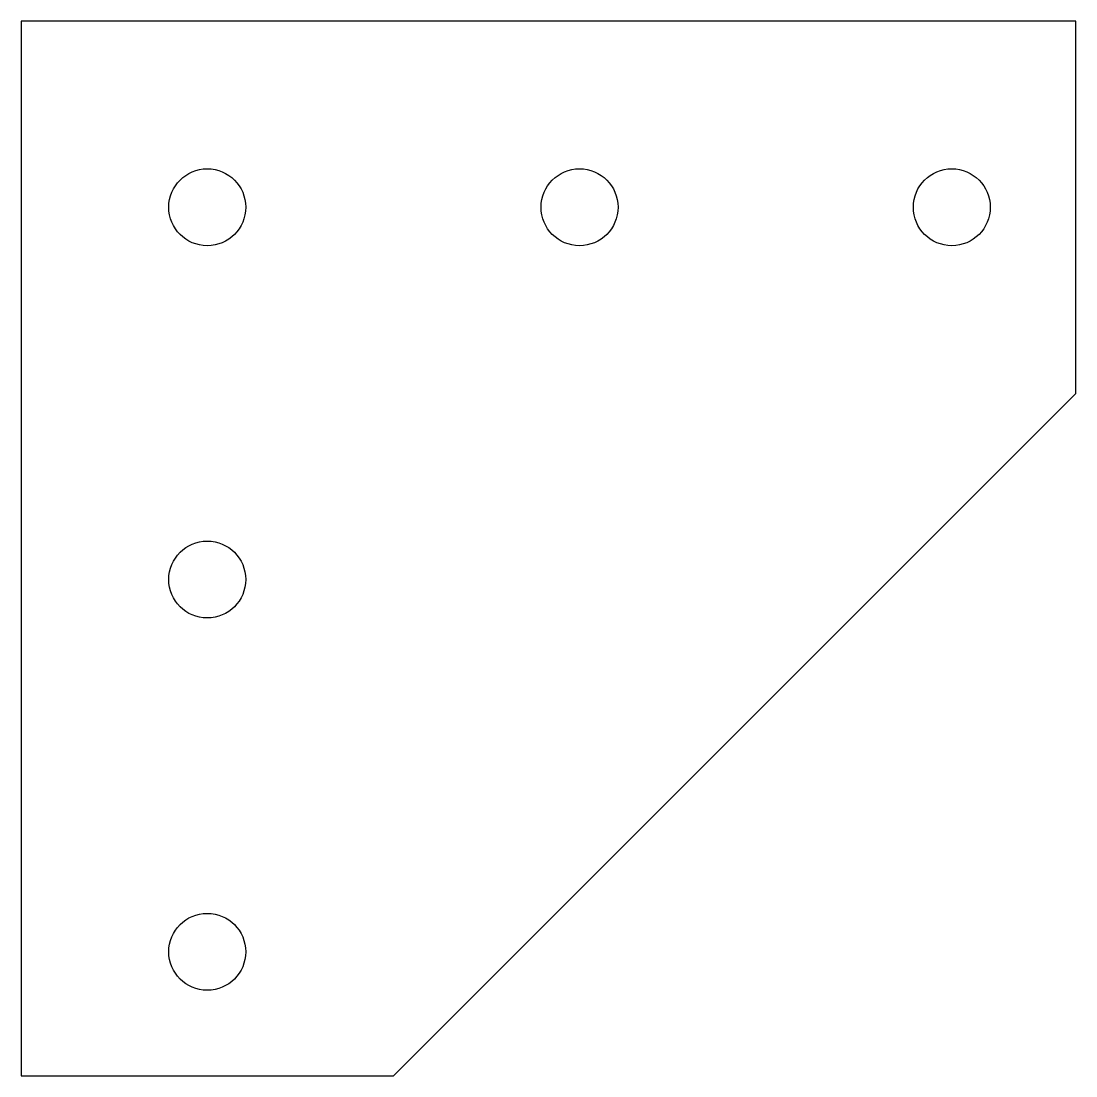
# Model space of a CAD drawing. Header units: millimetres. Extents: x -119.1 to -76.6, y 114 to 156.5.
import ezdxf

# ---------------------------------------------------------------- set-up
doc = ezdxf.new("R2010")
doc.units = ezdxf.units.MM
doc.layers.get('0').update_dxf_attribs({"linetype": 'CONTINUOUS'})

msp = doc.modelspace()

# ---------------------------------------------------------------- linework, layer by layer
msp.add_lwpolyline([(-119.053, 114), (-104.049, 114), (-76.553, 141.502), (-76.553, 156.5), (-119.053, 156.5)], close=True)
for centre in [(-111.553, 149), (-96.553, 149), (-81.553, 149), (-111.553, 134), (-111.553, 119)]:
    msp.add_circle(centre, 1.55)

doc.saveas('drawing.dxf')
